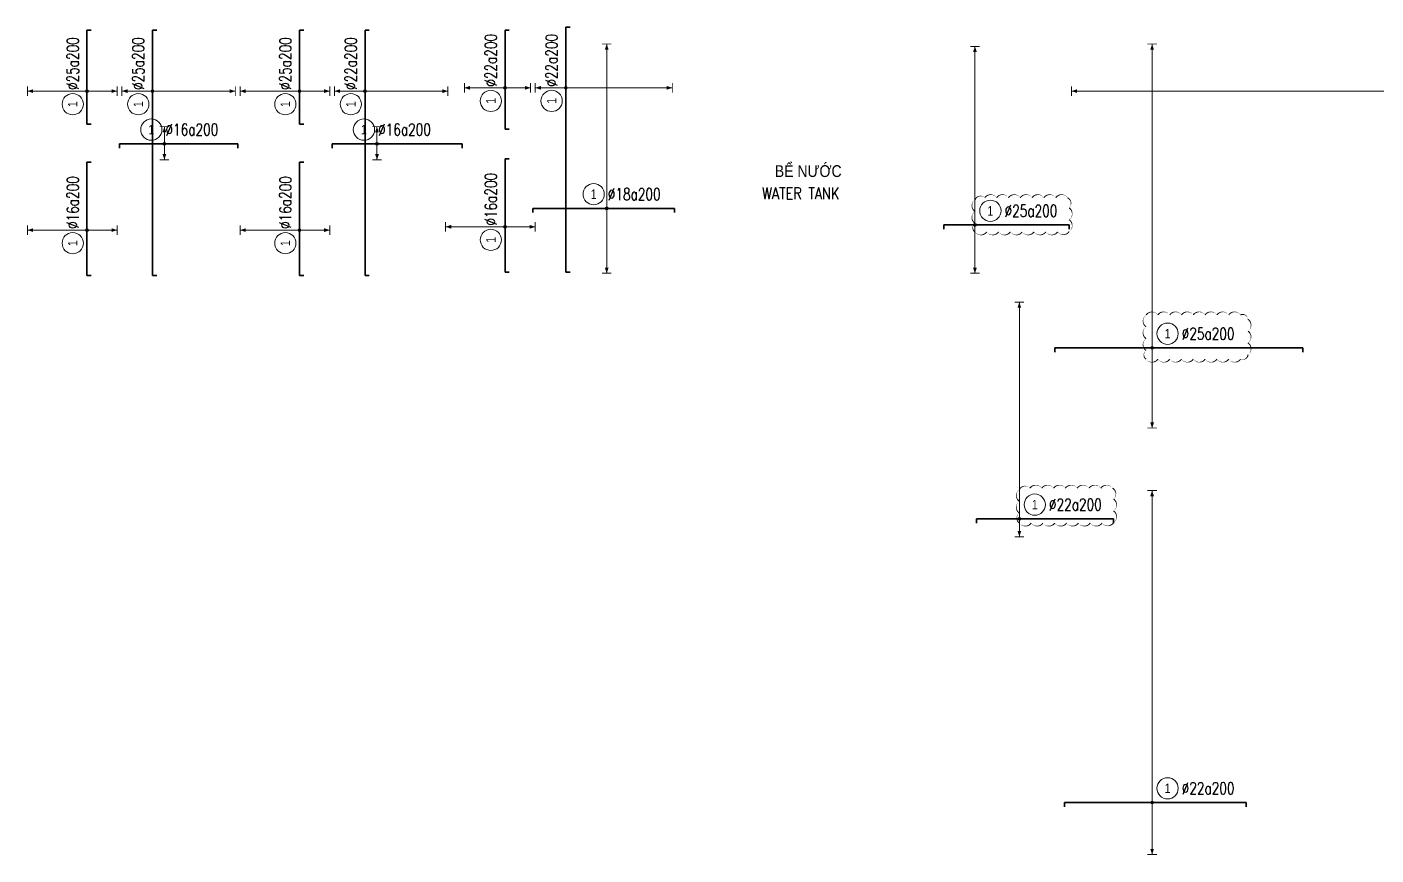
# Model space of a CAD drawing. Header units: millimetres. Extents: x -259680 to 953914, y -429648 to 90611.
# Drawn here: x 711617 to 768729, y -214683 to -179643 of the extents above; entities that cross this region are included whole.
import ezdxf
from ezdxf.enums import TextEntityAlignment as Align

# ---------------------------------------------------------------- set-up
doc = ezdxf.new("R2010")
doc.units = ezdxf.units.MM
doc.layers.get('0').update_dxf_attribs({"lineweight": 20})
for name, color, linetype, lineweight in [('NDC_S_DIM', 1, 'Continuous', 15), ('NDC_S_REBAR', 4, 'Continuous', 35), ('NDC_S_VN TEXT', 7, 'Continuous', 20)]:
    doc.layers.add(name, color=color, linetype=linetype, lineweight=lineweight)
doc.layers.add('NDC_S_REVISION_210426P', color=240, linetype='Continuous', lineweight=20, plot=False)
doc.styles.add('ARIAL', font='arial.ttf', dxfattribs={"width": 0.8})
doc.styles.add('NDC_ARIAL', font='arial.ttf', dxfattribs={"width": 0.85})
doc.styles.add('NDC_EN TXT', font='romans.shx', dxfattribs={"width": 0.8})

# ---------------------------------------------------------------- blocks, each defined once
blk = doc.blocks.new('*U460')
h = blk.add_hatch(color=6)
edge = h.paths.add_edge_path()
edge.add_arc((-2.99, 0), 0.3, 0, 360)
at = {"layer": 'NDC_S_DIM', "color": 8}
for q in [(-2.99, 3.62), (-2.99, -3.38)]:
    blk.add_line((-2.99, 0), q, dxfattribs=at)
for points in [[(-3.99, 3.62, 0.2, 0.2, 0), (-1.99, 3.62, 0, 0, 0)], [(-3.99, -3.38, 0.2, 0.2, 0), (-1.99, -3.38, 0, 0, 0)]]:
    blk.add_lwpolyline(points, format="xyseb", dxfattribs=at)
at = {"layer": 'NDC_S_DIM'}
blk.add_circle((-5.75, 3), 2.25, dxfattribs=at)
at = {"layer": 'NDC_S_DIM', "color": 6}
blk.add_circle((-2.99, 0), 0.3, dxfattribs=at)
at = {"layer": 'NDC_S_DIM', "color": 8}
for points in [[(-3.39, 2.42), (-2.99, 3.62), (-2.59, 2.42)], [(-3.39, -2.18), (-2.99, -3.38), (-2.59, -2.18)]]:
    blk.add_solid(points, dxfattribs=at)
at = {"layer": 'NDC_S_REBAR'}
for p, q in [((0, 0), (-12.47, 0)), ((-12.47, 0), (-12.47, -0.9)), ((0, 0), (12.53, 0)), ((12.53, 0), (12.53, -0.9))]:
    blk.add_line(p, q, dxfattribs=at)
at = {"layer": 'NDC_S_VN TEXT', "style": 'ARIAL', "width": 0.8}
blk.add_attdef('KHT', text='', height=2, dxfattribs=at).set_placement((-5.75, 3), align=Align.MIDDLE_CENTER)
at = {"layer": 'NDC_S_VN TEXT', "color": 3, "style": 'NDC_EN TXT', "width": 0.75}
blk.add_attdef('DKT', (-2.75, 1.75), '', height=2.5, dxfattribs=at)
blk = doc.blocks.new('*U461')
h = blk.add_hatch(color=6)
edge = h.paths.add_edge_path()
edge.add_arc((-2.99, 0), 0.3, 0, 360)
at = {"layer": 'NDC_S_DIM', "color": 8}
for q in [(-2.99, 3.62), (-2.99, -3.38)]:
    blk.add_line((-2.99, 0), q, dxfattribs=at)
for points in [[(-3.99, 3.62, 0.2, 0.2, 0), (-1.99, 3.62, 0, 0, 0)], [(-3.99, -3.38, 0.2, 0.2, 0), (-1.99, -3.38, 0, 0, 0)]]:
    blk.add_lwpolyline(points, format="xyseb", dxfattribs=at)
at = {"layer": 'NDC_S_DIM'}
blk.add_circle((-5.75, 3), 2.25, dxfattribs=at)
at = {"layer": 'NDC_S_DIM', "color": 6}
blk.add_circle((-2.99, 0), 0.3, dxfattribs=at)
at = {"layer": 'NDC_S_DIM', "color": 8}
for points in [[(-3.39, 2.42), (-2.99, 3.62), (-2.59, 2.42)], [(-3.39, -2.18), (-2.99, -3.38), (-2.59, -2.18)]]:
    blk.add_solid(points, dxfattribs=at)
at = {"layer": 'NDC_S_REBAR'}
for p, q in [((0, 0), (-12.47, 0)), ((-12.47, 0), (-12.47, -0.9)), ((0, 0), (15.03, 0)), ((15.03, 0), (15.03, -0.9))]:
    blk.add_line(p, q, dxfattribs=at)
at = {"layer": 'NDC_S_VN TEXT', "style": 'ARIAL', "width": 0.8}
blk.add_attdef('KHT', text='', height=2, dxfattribs=at).set_placement((-5.75, 3), align=Align.MIDDLE_CENTER)
at = {"layer": 'NDC_S_VN TEXT', "color": 3, "style": 'NDC_EN TXT', "width": 0.75}
blk.add_attdef('DKT', (-2.75, 1.75), '', height=2.5, dxfattribs=at)
blk = doc.blocks.new('*U462')
h = blk.add_hatch(color=6)
edge = h.paths.add_edge_path()
edge.add_arc((-2.99, 0), 0.3, 0, 360)
at = {"layer": 'NDC_S_DIM', "color": 8}
for q in [(-2.99, 34.77), (-2.99, -13.73)]:
    blk.add_line((-2.99, 0), q, dxfattribs=at)
for points in [[(-3.99, 34.77, 0.2, 0.2, 0), (-1.99, 34.77, 0, 0, 0)], [(-3.99, -13.73, 0.2, 0.2, 0), (-1.99, -13.73, 0, 0, 0)]]:
    blk.add_lwpolyline(points, format="xyseb", dxfattribs=at)
at = {"layer": 'NDC_S_DIM'}
blk.add_circle((-5.75, 3), 2.25, dxfattribs=at)
at = {"layer": 'NDC_S_DIM', "color": 6}
blk.add_circle((-2.99, 0), 0.3, dxfattribs=at)
at = {"layer": 'NDC_S_DIM', "color": 8}
for points in [[(-3.39, 33.57), (-2.99, 34.77), (-2.59, 33.57)], [(-3.39, -12.53), (-2.99, -13.73), (-2.59, -12.53)]]:
    blk.add_solid(points, dxfattribs=at)
at = {"layer": 'NDC_S_REBAR'}
for p, q in [((0, 0), (-18.61, 0)), ((-18.61, 0), (-18.61, -0.9)), ((0, 0), (11.39, 0)), ((11.39, 0), (11.39, -0.9))]:
    blk.add_line(p, q, dxfattribs=at)
at = {"layer": 'NDC_S_VN TEXT', "style": 'ARIAL', "width": 0.8}
blk.add_attdef('KHT', text='', height=2, dxfattribs=at).set_placement((-5.75, 3), align=Align.MIDDLE_CENTER)
at = {"layer": 'NDC_S_VN TEXT', "color": 3, "style": 'NDC_EN TXT', "width": 0.75}
blk.add_attdef('DKT', (-2.75, 1.75), '', height=2.5, dxfattribs=at)
blk = doc.blocks.new('*U464')
h = blk.add_hatch(color=6)
edge = h.paths.add_edge_path()
edge.add_arc((-2.99, 0), 0.3, 0, 360)
at = {"layer": 'NDC_S_DIM', "color": 8}
for q in [(-2.99, 12.59), (-2.99, -6.41)]:
    blk.add_line((-2.99, 0), q, dxfattribs=at)
for points in [[(-3.99, 12.59, 0.2, 0.2, 0), (-1.99, 12.59, 0, 0, 0)], [(-3.99, -6.41, 0.2, 0.2, 0), (-1.99, -6.41, 0, 0, 0)]]:
    blk.add_lwpolyline(points, format="xyseb", dxfattribs=at)
at = {"layer": 'NDC_S_DIM'}
blk.add_circle((-5.75, 3), 2.25, dxfattribs=at)
at = {"layer": 'NDC_S_DIM', "color": 6}
blk.add_circle((-2.99, 0), 0.3, dxfattribs=at)
at = {"layer": 'NDC_S_DIM', "color": 8}
for points in [[(-3.39, 11.39), (-2.99, 12.59), (-2.59, 11.39)], [(-3.39, -5.21), (-2.99, -6.41), (-2.59, -5.21)]]:
    blk.add_solid(points, dxfattribs=at)
at = {"layer": 'NDC_S_REBAR'}
for p, q in [((0, 0), (-10.01, 0)), ((-10.01, 0), (-10.01, -0.9)), ((0, 0), (9.88, 0)), ((9.88, 0), (9.88, -0.9))]:
    blk.add_line(p, q, dxfattribs=at)
at = {"layer": 'NDC_S_VN TEXT', "style": 'ARIAL', "width": 0.8}
blk.add_attdef('KHT', text='', height=2, dxfattribs=at).set_placement((-5.75, 3), align=Align.MIDDLE_CENTER)
at = {"layer": 'NDC_S_VN TEXT', "color": 3, "style": 'NDC_EN TXT', "width": 0.75}
blk.add_attdef('DKT', (-2.75, 1.75), '', height=2.5, dxfattribs=at)
blk = doc.blocks.new('*U465')
h = blk.add_hatch(color=6)
edge = h.paths.add_edge_path()
edge.add_arc((-2.99, 0), 0.3, 0, 360)
at = {"layer": 'NDC_S_DIM', "color": 8}
for q in [(-2.99, 12.59), (-2.99, -6.41)]:
    blk.add_line((-2.99, 0), q, dxfattribs=at)
for points in [[(-3.99, 12.59, 0.2, 0.2, 0), (-1.99, 12.59, 0, 0, 0)], [(-3.99, -6.41, 0.2, 0.2, 0), (-1.99, -6.41, 0, 0, 0)]]:
    blk.add_lwpolyline(points, format="xyseb", dxfattribs=at)
at = {"layer": 'NDC_S_DIM'}
blk.add_circle((-5.75, 3), 2.25, dxfattribs=at)
at = {"layer": 'NDC_S_DIM', "color": 6}
blk.add_circle((-2.99, 0), 0.3, dxfattribs=at)
at = {"layer": 'NDC_S_DIM', "color": 8}
for points in [[(-3.39, 11.39), (-2.99, 12.59), (-2.59, 11.39)], [(-3.39, -5.21), (-2.99, -6.41), (-2.59, -5.21)]]:
    blk.add_solid(points, dxfattribs=at)
at = {"layer": 'NDC_S_REBAR'}
for p, q in [((0, 0), (-12.61, 0)), ((-12.61, 0), (-12.61, -0.9)), ((0, 0), (11.39, 0)), ((11.39, 0), (11.39, -0.9))]:
    blk.add_line(p, q, dxfattribs=at)
at = {"layer": 'NDC_S_VN TEXT', "style": 'ARIAL', "width": 0.8}
blk.add_attdef('KHT', text='', height=2, dxfattribs=at).set_placement((-5.75, 3), align=Align.MIDDLE_CENTER)
at = {"layer": 'NDC_S_VN TEXT', "color": 3, "style": 'NDC_EN TXT', "width": 0.75}
blk.add_attdef('DKT', (-2.75, 1.75), '', height=2.5, dxfattribs=at)
blk = doc.blocks.new('*U474')
h = blk.add_hatch(color=6)
edge = h.paths.add_edge_path()
edge.add_arc((-2.99, 0), 0.3, 0, 360)
at = {"layer": 'NDC_S_DIM', "color": 8}
for q in [(-2.99, 6.46), (-2.99, -17.55)]:
    blk.add_line((-2.99, 0), q, dxfattribs=at)
for points in [[(-3.99, 6.46, 0.2, 0.2, 0), (-1.99, 6.46, 0, 0, 0)], [(-3.99, -17.55, 0.2, 0.2, 0), (-1.99, -17.55, 0, 0, 0)]]:
    blk.add_lwpolyline(points, format="xyseb", dxfattribs=at)
at = {"layer": 'NDC_S_DIM'}
blk.add_circle((-5.75, 3), 2.25, dxfattribs=at)
at = {"layer": 'NDC_S_DIM', "color": 6}
blk.add_circle((-2.99, 0), 0.3, dxfattribs=at)
at = {"layer": 'NDC_S_DIM', "color": 8}
for points in [[(-3.39, 5.26), (-2.99, 6.46), (-2.59, 5.26)], [(-3.39, -16.35), (-2.99, -17.55), (-2.59, -16.35)]]:
    blk.add_solid(points, dxfattribs=at)
at = {"layer": 'NDC_S_REBAR'}
for p, q in [((0, 0), (-42.02, 0)), ((-42.02, 0), (-42.02, -0.9)), ((0, 0), (9.88, 0)), ((9.88, 0), (9.88, -0.9))]:
    blk.add_line(p, q, dxfattribs=at)
at = {"layer": 'NDC_S_VN TEXT', "style": 'ARIAL', "width": 0.8}
blk.add_attdef('KHT', text='', height=2, dxfattribs=at).set_placement((-5.75, 3), align=Align.MIDDLE_CENTER)
at = {"layer": 'NDC_S_VN TEXT', "color": 3, "style": 'NDC_EN TXT', "width": 0.75}
blk.add_attdef('DKT', (-2.75, 1.75), '', height=2.5, dxfattribs=at)
blk = doc.blocks.new('*U475')
h = blk.add_hatch(color=6)
edge = h.paths.add_edge_path()
edge.add_arc((-2.99, 0), 0.3, 0, 360)
at = {"layer": 'NDC_S_DIM', "color": 8}
for q in [(-2.99, 8.59), (-2.99, -5.41)]:
    blk.add_line((-2.99, 0), q, dxfattribs=at)
for points in [[(-3.99, 8.59, 0.2, 0.2, 0), (-1.99, 8.59, 0, 0, 0)], [(-3.99, -5.41, 0.2, 0.2, 0), (-1.99, -5.41, 0, 0, 0)]]:
    blk.add_lwpolyline(points, format="xyseb", dxfattribs=at)
at = {"layer": 'NDC_S_DIM'}
blk.add_circle((-5.75, 3), 2.25, dxfattribs=at)
at = {"layer": 'NDC_S_DIM', "color": 6}
blk.add_circle((-2.99, 0), 0.3, dxfattribs=at)
at = {"layer": 'NDC_S_DIM', "color": 8}
for points in [[(-3.39, 7.39), (-2.99, 8.59), (-2.59, 7.39)], [(-3.39, -4.21), (-2.99, -5.41), (-2.59, -4.21)]]:
    blk.add_solid(points, dxfattribs=at)
at = {"layer": 'NDC_S_REBAR'}
for p, q in [((0, 0), (-11.71, 0)), ((-11.71, 0), (-11.71, -0.9)), ((0, 0), (9.19, 0)), ((9.19, 0), (9.19, -0.9))]:
    blk.add_line(p, q, dxfattribs=at)
at = {"layer": 'NDC_S_VN TEXT', "style": 'ARIAL', "width": 0.8}
blk.add_attdef('KHT', text='', height=2, dxfattribs=at).set_placement((-5.75, 3), align=Align.MIDDLE_CENTER)
at = {"layer": 'NDC_S_VN TEXT', "color": 3, "style": 'NDC_EN TXT', "width": 0.75}
blk.add_attdef('DKT', (-2.75, 1.75), '', height=2.5, dxfattribs=at)
blk = doc.blocks.new('*U476')
h = blk.add_hatch(color=6)
edge = h.paths.add_edge_path()
edge.add_arc((-2.99, 0), 0.3, 0, 360)
at = {"layer": 'NDC_S_DIM', "color": 8}
for q in [(-2.99, 6.46), (-2.99, -22.55)]:
    blk.add_line((-2.99, 0), q, dxfattribs=at)
for points in [[(-3.99, 6.46, 0.2, 0.2, 0), (-1.99, 6.46, 0, 0, 0)], [(-3.99, -22.55, 0.2, 0.2, 0), (-1.99, -22.55, 0, 0, 0)]]:
    blk.add_lwpolyline(points, format="xyseb", dxfattribs=at)
at = {"layer": 'NDC_S_DIM'}
blk.add_circle((-5.75, 3), 2.25, dxfattribs=at)
at = {"layer": 'NDC_S_DIM', "color": 6}
blk.add_circle((-2.99, 0), 0.3, dxfattribs=at)
at = {"layer": 'NDC_S_DIM', "color": 8}
for points in [[(-3.39, 5.26), (-2.99, 6.46), (-2.59, 5.26)], [(-3.39, -21.35), (-2.99, -22.55), (-2.59, -21.35)]]:
    blk.add_solid(points, dxfattribs=at)
at = {"layer": 'NDC_S_REBAR'}
for p, q in [((0, 0), (-42.02, 0)), ((-42.02, 0), (-42.02, -0.9)), ((0, 0), (9.88, 0)), ((9.88, 0), (9.88, -0.9))]:
    blk.add_line(p, q, dxfattribs=at)
at = {"layer": 'NDC_S_VN TEXT', "style": 'ARIAL', "width": 0.8}
blk.add_attdef('KHT', text='', height=2, dxfattribs=at).set_placement((-5.75, 3), align=Align.MIDDLE_CENTER)
at = {"layer": 'NDC_S_VN TEXT', "color": 3, "style": 'NDC_EN TXT', "width": 0.75}
blk.add_attdef('DKT', (-2.75, 1.75), '', height=2.5, dxfattribs=at)
blk = doc.blocks.new('*U490')
h = blk.add_hatch(color=6)
edge = h.paths.add_edge_path()
edge.add_arc((-9.02, 0), 0.3, 0, 360)
at = {"layer": 'NDC_S_DIM', "color": 8}
for q in [(-9.02, 65.99), (-9.02, -11.01)]:
    blk.add_line((-9.02, 0), q, dxfattribs=at)
for points in [[(-10.02, 65.99, 0.2, 0.2, 0), (-8.02, 65.99, 0, 0, 0)], [(-10.02, -11.01, 0.2, 0.2, 0), (-8.02, -11.01, 0, 0, 0)]]:
    blk.add_lwpolyline(points, format="xyseb", dxfattribs=at)
at = {"layer": 'NDC_S_DIM'}
blk.add_circle((-5.75, 3), 2.25, dxfattribs=at)
at = {"layer": 'NDC_S_DIM', "color": 6}
blk.add_circle((-9.02, 0), 0.3, dxfattribs=at)
at = {"layer": 'NDC_S_DIM', "color": 8}
for points in [[(-9.42, 64.79), (-9.02, 65.99), (-8.62, 64.79)], [(-9.42, -9.81), (-9.02, -11.01), (-8.62, -9.81)]]:
    blk.add_solid(points, dxfattribs=at)
at = {"layer": 'NDC_S_REBAR'}
for p, q in [((0, 0), (-27.57, 0)), ((-27.57, 0), (-27.57, -0.9)), ((0, 0), (10.91, 0)), ((10.91, 0), (10.91, -0.9))]:
    blk.add_line(p, q, dxfattribs=at)
at = {"layer": 'NDC_S_VN TEXT', "style": 'ARIAL', "width": 0.8}
blk.add_attdef('KHT', text='', height=2, dxfattribs=at).set_placement((-5.75, 3), align=Align.MIDDLE_CENTER)
at = {"layer": 'NDC_S_VN TEXT', "color": 3, "style": 'NDC_EN TXT', "width": 0.75}
blk.add_attdef('DKT', (-2.75, 1.75), '', height=2.5, dxfattribs=at)
blk = doc.blocks.new('*U491')
h = blk.add_hatch(color=6)
edge = h.paths.add_edge_path()
edge.add_arc((-9.02, 0), 0.3, 0, 360)
at = {"layer": 'NDC_S_DIM', "color": 8}
for q in [(-9.02, 64.3), (-9.02, -16.95)]:
    blk.add_line((-9.02, 0), q, dxfattribs=at)
for points in [[(-10.02, 64.3, 0.2, 0.2, 0), (-8.02, 64.3, 0, 0, 0)], [(-10.02, -16.95, 0.2, 0.2, 0), (-8.02, -16.95, 0, 0, 0)]]:
    blk.add_lwpolyline(points, format="xyseb", dxfattribs=at)
at = {"layer": 'NDC_S_DIM'}
blk.add_circle((-5.75, 3), 2.25, dxfattribs=at)
at = {"layer": 'NDC_S_DIM', "color": 6}
blk.add_circle((-9.02, 0), 0.3, dxfattribs=at)
at = {"layer": 'NDC_S_DIM', "color": 8}
for points in [[(-9.42, 63.1), (-9.02, 64.3), (-8.62, 63.1)], [(-9.42, -15.75), (-9.02, -16.95), (-8.62, -15.75)]]:
    blk.add_solid(points, dxfattribs=at)
at = {"layer": 'NDC_S_REBAR'}
for p, q in [((0, 0), (-29.59, 0)), ((-29.59, 0), (-29.59, -0.9)), ((0, 0), (22.91, 0)), ((22.91, 0), (22.91, -0.9))]:
    blk.add_line(p, q, dxfattribs=at)
at = {"layer": 'NDC_S_VN TEXT', "style": 'ARIAL', "width": 0.8}
blk.add_attdef('KHT', text='', height=2, dxfattribs=at).set_placement((-5.75, 3), align=Align.MIDDLE_CENTER)
at = {"layer": 'NDC_S_VN TEXT', "color": 3, "style": 'NDC_EN TXT', "width": 0.75}
blk.add_attdef('DKT', (-2.75, 1.75), '', height=2.5, dxfattribs=at)
blk = doc.blocks.new('*U528')
at = {"layer": 'NDC_S_DIM', "color": 8}
blk.add_line((-2.99, 0), (-2.99, 192.43), dxfattribs=at)
blk.add_lwpolyline([(-3.99, 192.43, 0.2, 0.2, 0), (-1.99, 192.43, 0, 0, 0)], format="xyseb", dxfattribs=at)
blk.add_solid([(-3.39, 191.23), (-2.99, 192.43), (-2.59, 191.23)], dxfattribs=at)
at = {"layer": 'NDC_S_VN TEXT', "style": 'ARIAL', "width": 0.8}
blk.add_attdef('KHT', text='', height=2, dxfattribs=at).set_placement((-5.75, 3), align=Align.MIDDLE_CENTER)
at = {"layer": 'NDC_S_VN TEXT', "color": 3, "style": 'NDC_EN TXT', "width": 0.75}
blk.add_attdef('DKT', (-2.75, 1.75), '', height=2.5, dxfattribs=at)
blk = doc.blocks.new('*U573')
h = blk.add_hatch(color=6)
edge = h.paths.add_edge_path()
edge.add_arc((-9.02, 0), 0.3, 0, 360)
at = {"layer": 'NDC_S_DIM', "color": 8}
for q in [(-9.02, 45.84), (-9.02, -3.79)]:
    blk.add_line((-9.02, 0), q, dxfattribs=at)
for points in [[(-10.02, 45.84, 0.2, 0.2, 0), (-8.02, 45.84, 0, 0, 0)], [(-10.02, -3.79, 0.2, 0.2, 0), (-8.02, -3.79, 0, 0, 0)]]:
    blk.add_lwpolyline(points, format="xyseb", dxfattribs=at)
at = {"layer": 'NDC_S_DIM'}
blk.add_circle((-5.75, 3), 2.25, dxfattribs=at)
at = {"layer": 'NDC_S_DIM', "color": 6}
blk.add_circle((-9.02, 0), 0.3, dxfattribs=at)
at = {"layer": 'NDC_S_DIM', "color": 8}
for points in [[(-9.42, 44.64), (-9.02, 45.84), (-8.62, 44.64)], [(-9.42, -2.59), (-9.02, -3.79), (-8.62, -2.59)]]:
    blk.add_solid(points, dxfattribs=at)
at = {"layer": 'NDC_S_REBAR'}
for p, q in [((0, 0), (-18.1, 0)), ((-18.1, 0), (-18.1, -0.9)), ((0, 0), (10.91, 0)), ((10.91, 0), (10.91, -0.9))]:
    blk.add_line(p, q, dxfattribs=at)
at = {"layer": 'NDC_S_VN TEXT', "style": 'ARIAL', "width": 0.8}
blk.add_attdef('KHT', text='', height=2, dxfattribs=at).set_placement((-5.75, 3), align=Align.MIDDLE_CENTER)
at = {"layer": 'NDC_S_VN TEXT', "color": 3, "style": 'NDC_EN TXT', "width": 0.75}
blk.add_attdef('DKT', (-2.75, 1.75), '', height=2.5, dxfattribs=at)
blk = doc.blocks.new('*U574')
h = blk.add_hatch(color=6)
edge = h.paths.add_edge_path()
edge.add_arc((-9.02, 0), 0.3, 0, 360)
at = {"layer": 'NDC_S_DIM', "color": 8}
for q in [(-9.02, 37.79), (-9.02, -10.21)]:
    blk.add_line((-9.02, 0), q, dxfattribs=at)
for points in [[(-10.02, 37.79, 0.2, 0.2, 0), (-8.02, 37.79, 0, 0, 0)], [(-10.02, -10.21, 0.2, 0.2, 0), (-8.02, -10.21, 0, 0, 0)]]:
    blk.add_lwpolyline(points, format="xyseb", dxfattribs=at)
at = {"layer": 'NDC_S_DIM'}
blk.add_circle((-5.75, 3), 2.25, dxfattribs=at)
at = {"layer": 'NDC_S_DIM', "color": 6}
blk.add_circle((-9.02, 0), 0.3, dxfattribs=at)
at = {"layer": 'NDC_S_DIM', "color": 8}
for points in [[(-9.42, 36.59), (-9.02, 37.79), (-8.62, 36.59)], [(-9.42, -9.01), (-9.02, -10.21), (-8.62, -9.01)]]:
    blk.add_solid(points, dxfattribs=at)
at = {"layer": 'NDC_S_REBAR'}
for p, q in [((0, 0), (-15.59, 0)), ((-15.59, 0), (-15.59, -0.9)), ((0, 0), (10.91, 0)), ((10.91, 0), (10.91, -0.9))]:
    blk.add_line(p, q, dxfattribs=at)
at = {"layer": 'NDC_S_VN TEXT', "style": 'ARIAL', "width": 0.8}
blk.add_attdef('KHT', text='', height=2, dxfattribs=at).set_placement((-5.75, 3), align=Align.MIDDLE_CENTER)
at = {"layer": 'NDC_S_VN TEXT', "color": 3, "style": 'NDC_EN TXT', "width": 0.75}
blk.add_attdef('DKT', (-2.75, 1.75), '', height=2.5, dxfattribs=at)

msp = doc.modelspace()

# ---------------------------------------------------------------- linework, layer by layer
at = {"layer": 'NDC_S_REVISION_210426P'}
for points in [[(751750.8, -188313.1, 0, 50, 0.5205671), (752250.8, -188313.1, 0, 50, 0.5205671), (752750.8, -188313.1, 0, 50, 0.5205671), (753250.8, -188313.1, 0, 50, 0.5205671), (753750.8, -188313.1, 0, 50, 0.5205671), (754250.8, -188313.1, 0, 50, 0.5205671), (754750.8, -188313.1, 0, 50, 0.5205671), (755250.8, -188313.1, 0, 50, 0.5205671), (755737.1, -188299.4, 0, 50, 0.5205671), (755737.1, -187799.4, 0, 50, 0.5205671), (755737.1, -187299.4, 0, 50, 0.5205671), (755668.6, -186867.9, 0, 50, 0.5205671), (755168.6, -186867.9, 0, 50, 0.5205671), (754668.6, -186867.9, 0, 50, 0.5205671), (754168.6, -186867.9, 0, 50, 0.5205671), (753668.6, -186867.9, 0, 50, 0.5205671), (753168.6, -186867.9, 0, 50, 0.5205671), (752668.6, -186867.9, 0, 50, 0.5205671), (752168.6, -186867.9, 0, 50, 0.5205671), (751750.8, -186950.1, 0, 50, 0.5205671), (751750.8, -187450.1, 0, 50, 0.5205671), (751750.8, -187950.1, 0, 50, 0.5205671)], [(758995.7, -193698.6, 0, 50, 0.5205671), (759495.7, -193698.6, 0, 50, 0.5205671), (759995.7, -193698.6, 0, 50, 0.5205671), (760495.7, -193698.6, 0, 50, 0.5205671), (760995.7, -193698.6, 0, 50, 0.5205671), (761495.7, -193698.6, 0, 50, 0.5205671), (761995.7, -193698.6, 0, 50, 0.5205671), (762495.7, -193698.6, 0, 50, 0.5205671), (762995.7, -193698.6, 0, 50, 0.5205671), (763309.2, -193512.1, 0, 50, 0.5205671), (763309.2, -193012.1, 0, 50, 0.5205671), (763309.2, -192512.1, 0, 50, 0.5205671), (763309.2, -192012.1, 0, 50, 0.5205671), (762992.7, -191828.5, 0, 50, 0.5205671), (762492.7, -191828.5, 0, 50, 0.5205671), (761992.7, -191828.5, 0, 50, 0.5205671), (761492.7, -191828.5, 0, 50, 0.5205671), (760992.7, -191828.5, 0, 50, 0.5205671), (760492.7, -191828.5, 0, 50, 0.5205671), (759992.7, -191828.5, 0, 50, 0.5205671), (759492.7, -191828.5, 0, 50, 0.5205671), (758995.7, -191831.5, 0, 50, 0.5205671), (758995.7, -192331.5, 0, 50, 0.5205671), (758995.7, -192831.5, 0, 50, 0.5205671), (758995.7, -193331.5, 0, 50, 0.5205671)], [(753630.6, -200635.4, 0, 50, 0.5205671), (754130.6, -200635.4, 0, 50, 0.5205671), (754630.6, -200635.4, 0, 50, 0.5205671), (755130.6, -200635.4, 0, 50, 0.5205671), (755630.6, -200635.4, 0, 50, 0.5205671), (756130.6, -200635.4, 0, 50, 0.5205671), (756630.6, -200635.4, 0, 50, 0.5205671), (757130.6, -200635.4, 0, 50, 0.5205671), (757616.9, -200621.7, 0, 50, 0.5205671), (757616.9, -200121.7, 0, 50, 0.5205671), (757616.9, -199621.7, 0, 50, 0.5205671), (757576.9, -199161.7, 0, 50, 0.5205671), (757076.9, -199161.7, 0, 50, 0.5205671), (756576.9, -199161.7, 0, 50, 0.5205671), (756076.9, -199161.7, 0, 50, 0.5205671), (755576.9, -199161.7, 0, 50, 0.5205671), (755076.9, -199161.7, 0, 50, 0.5205671), (754576.9, -199161.7, 0, 50, 0.5205671), (754076.9, -199161.7, 0, 50, 0.5205671), (753630.6, -199215.4, 0, 50, 0.5205671), (753630.6, -199715.4, 0, 50, 0.5205671), (753630.6, -200215.4, 0, 50, 0.5205671)]]:
    msp.add_lwpolyline(points, format="xyseb", close=True, dxfattribs=at)

# ---------------------------------------------------------------- block references
at = {"xscale": 200, "yscale": 200, "zscale": 200, "rotation": 90}
for name, p, values in [('*U464', (714155.4, -181760), {'KHT': '1', 'DKT': '%%c25a200'}), ('*U474', (716928, -181760), {'KHT': '1', 'DKT': '%%c25a200'}), ('*U464', (723155.4, -181760), {'KHT': '1', 'DKT': '%%c25a200'}), ('*U474', (725928, -181760), {'KHT': '1', 'DKT': '%%c22a200'}), ('*U475', (731854.6, -181620.3), {'KHT': '1', 'DKT': '%%c22a200'}), ('*U476', (734428, -181620.3), {'KHT': '1', 'DKT': '%%c22a200'}), ('*U465', (714155.4, -187640.8), {'KHT': '1', 'DKT': '%%c16a200'}), ('*U465', (723155.4, -187640.8), {'KHT': '1', 'DKT': '%%c16a200'}), ('*U465', (731854.6, -187501.1), {'KHT': '1', 'DKT': '%%c16a200'})]:
    msp.add_blockref(name, p, dxfattribs=at).add_auto_attribs(values)
msp.add_blockref('*U528', (794322.4, -181760), dxfattribs=at)
at = {"xscale": 200, "yscale": 200, "zscale": 200}
for name, p, values in [('*U462', (736758.8, -187317.5), {'KHT': '1', 'DKT': '%%c18a200'}), ('*U574', (753554.2, -188022), {'KHT': '1', 'DKT': '%%c25a200'}), ('*U491', (761054.2, -193223.2), {'KHT': '1', 'DKT': '%%c25a200'}), ('*U460', (718032.1, -184586.3), {'KHT': '1', 'DKT': '%%c16a200'}), ('*U461', (727032.1, -184586.3), {'KHT': '1', 'DKT': '%%c16a200'}), ('*U573', (755434, -200455.4), {'KHT': '1', 'DKT': '%%c22a200'}), ('*U490', (761054.2, -212461.2), {'KHT': '1', 'DKT': '%%c22a200'})]:
    msp.add_blockref(name, p, dxfattribs=at).add_auto_attribs(values)

# ---------------------------------------------------------------- texts
at = {"layer": 'NDC_S_VN TEXT'}
for s, style, width, p in [('BỂ NƯỚC', 'NDC_ARIAL', 0.85, (743276, -185742)), ('WATER TANK', 'NDC_EN TXT', 0.8, (742739.2, -186685.9))]:
    msp.add_text(s, height=500, dxfattribs=dict(at, style=style, width=width)).set_placement(p, align=Align.MIDDLE_LEFT)

doc.saveas('drawing.dxf')
